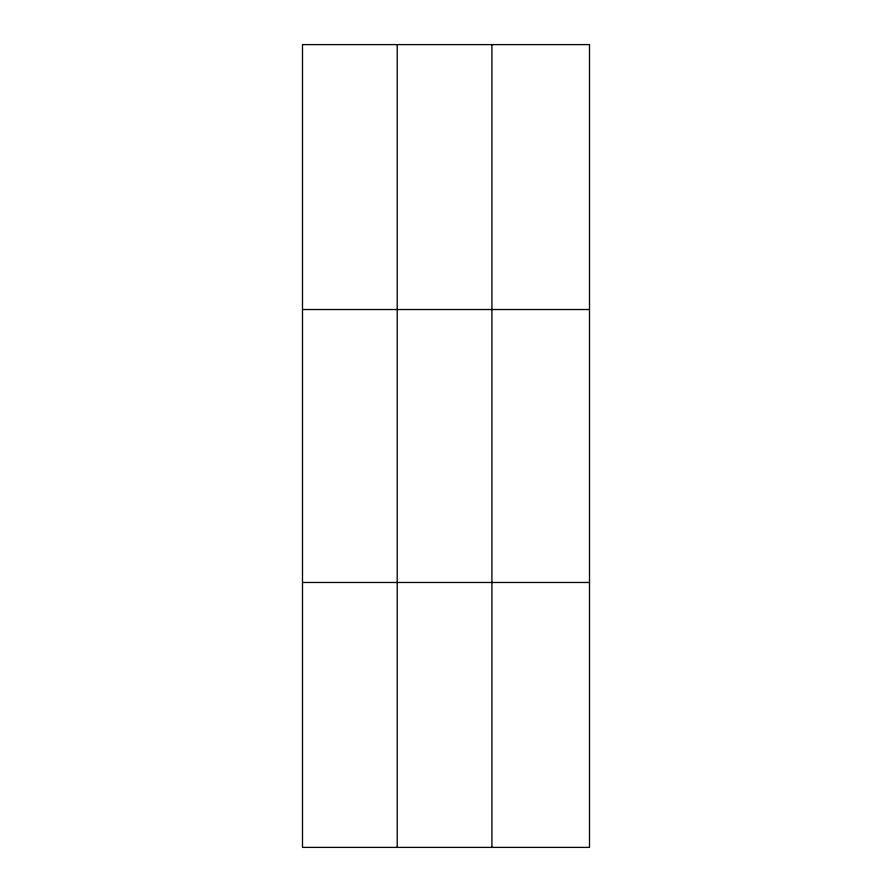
<?xml version="1.0" encoding="UTF-8"?>
<svg xmlns="http://www.w3.org/2000/svg" width="892" height="892" viewBox="0 0 892 892"><rect width="100%" height="100%" fill="white"/><g stroke="black" fill="none" stroke-linecap="round" stroke-linejoin="round"><path stroke-width="1.34" d="M397.208 44.6L397.208 847.4M491.916 44.6L491.916 847.4M302.5 309.524L589.501 309.524M302.5 582.476L589.501 582.476M589.501 714.938L589.501 847.4L302.5 847.4L302.5 44.6L589.501 44.6L589.501 714.938"/></g></svg>
